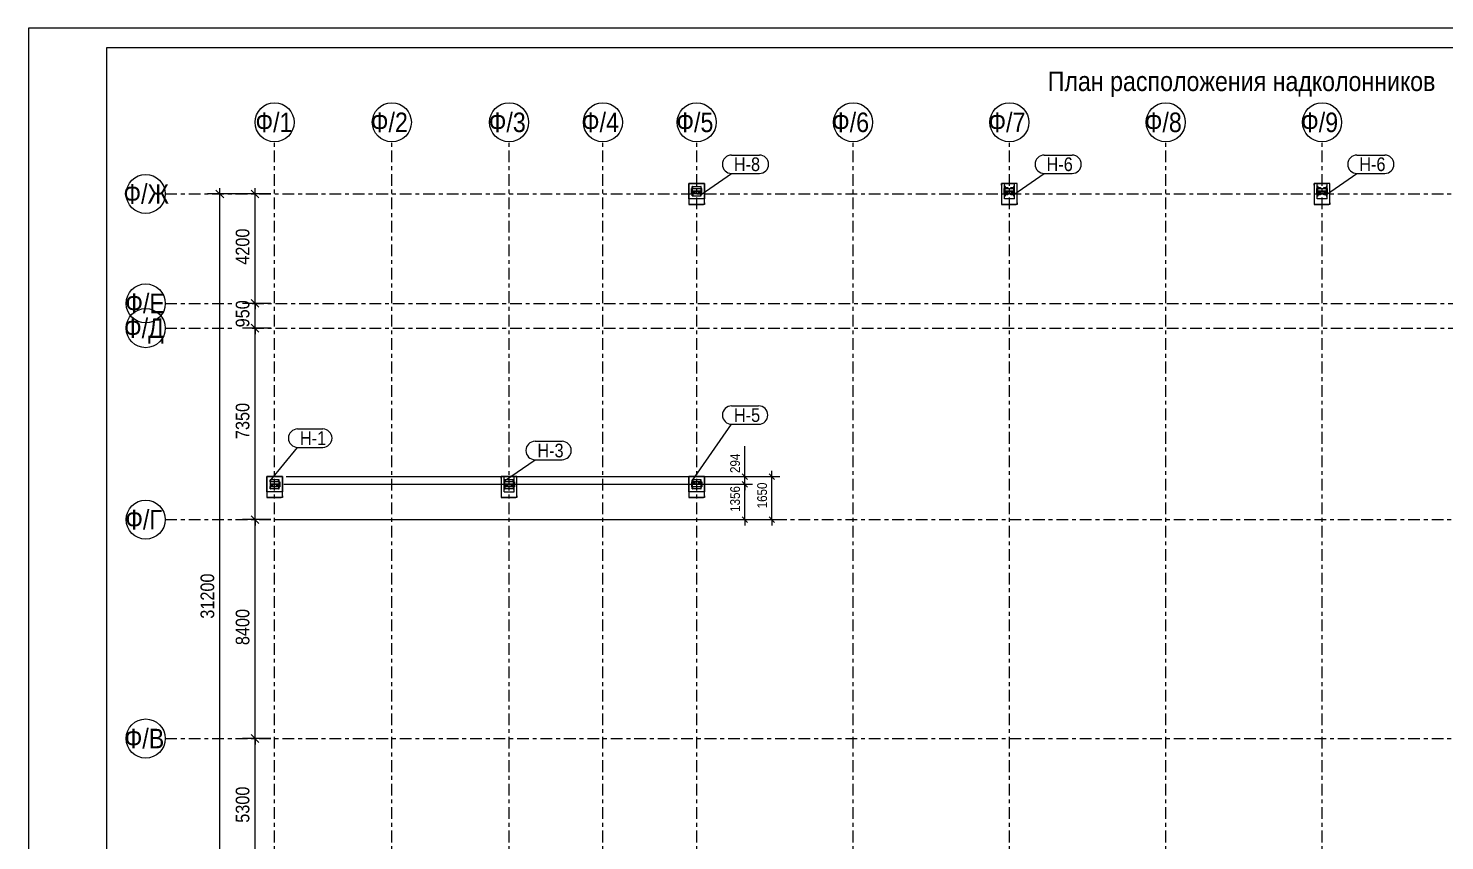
# Model space of a CAD drawing. Header units: millimetres. Extents: x -63 to 531, y -170 to 250.
# Drawn here: x -63 to 299.4, y 42.5 to 250.4 of the extents above; entities that cross this region are included whole.
import ezdxf

# ---------------------------------------------------------------- set-up
doc = ezdxf.new("R2010")
doc.units = ezdxf.units.MM
doc.linetypes.add('XKITLINE00', pattern=[0])
doc.linetypes.add('XKITLINE03', pattern=[6, 3, -1, 1, -1])
for name, color, linetype, lineweight in [('DrawingSheet', 5, 'Continuous', 0), ('OtherObjectType', 1, 'Continuous', 0), ('Part', 2, 'Continuous', 0), ('PartMark', 3, 'Continuous', 0), ('ReferenceModel', 1, 'Continuous', 0), ('S-GRID', 1, 'Continuous', 0), ('Z-DIMENSIONS', 1, 'Continuous', 0)]:
    doc.layers.add(name, color=color, linetype=linetype, lineweight=lineweight)
doc.styles.add('GOST type A', font='ARIAL.TTF')

msp = doc.modelspace()

# ---------------------------------------------------------------- linework, layer by layer
at = {"layer": 'DrawingSheet', "linetype": 'XKITLINE00', "lineweight": 0}
for p, q in [((531, 250.38), (-63, 250.38)), ((-63, 250.38), (-63, -169.62)), ((526, 245.38), (-43, 245.38)), ((-43, 245.38), (-43, -164.62))]:
    msp.add_line(p, q, dxfattribs=at)
at = {"layer": 'Part', "linetype": 'XKITLINE00', "lineweight": 0}
for p, q in [((106, 206.75), (106, 210.67)), ((106, 210.67), (110, 210.67)), ((110, 210.67), (110, 206.75)), ((186.73, 209.37), (186.73, 210.67)), ((186.73, 210.67), (189.27, 210.67)), ((189.27, 209.37), (189.27, 210.67)), ((266.73, 209.37), (266.73, 210.67)), ((266.73, 210.67), (269.27, 210.67)), ((269.27, 209.37), (269.27, 210.67)), ((110, 206.75), (106, 206.75)), ((106.66, 209.37), (106.86, 209.37)), ((106.66, 208.04), (106.66, 209.37)), ((106.86, 208.04), (106.66, 208.04)), ((106.96, 209.87), (106.86, 209.87)), ((106.86, 209.31), (106.86, 209.87)), ((109.14, 209.31), (106.86, 209.31)), ((106.86, 209.31), (106.86, 208.11)), ((106.86, 207.55), (106.86, 208.11)), ((106.86, 208.11), (109.14, 208.11)), ((106.86, 207.55), (106.96, 207.55)), ((106.93, 208.65), (106.93, 208.76)), ((106.93, 208.76), (109.07, 208.76)), ((106.93, 208.65), (109.07, 208.65)), ((106.96, 209.31), (106.96, 209.87)), ((106.96, 207.55), (106.96, 208.11)), ((106.97, 209.31), (106.97, 209.87)), ((106.97, 209.87), (109.03, 209.87)), ((106.97, 208.11), (106.97, 207.55)), ((106.97, 207.55), (109.03, 207.55)), ((107.17, 208.47), (107.5, 208.47)), ((107.17, 208.14), (107.17, 208.47)), ((107.5, 208.14), (107.17, 208.14)), ((107.5, 208.47), (107.5, 208.14)), ((108.5, 208.47), (108.83, 208.47)), ((108.5, 208.14), (108.5, 208.47)), ((108.83, 208.14), (108.5, 208.14)), ((108.83, 208.47), (108.83, 208.14)), ((109.03, 209.87), (109.03, 209.31)), ((109.03, 207.55), (109.03, 208.11)), ((109.14, 209.87), (109.04, 209.87)), ((109.04, 209.87), (109.04, 209.31)), ((109.04, 208.11), (109.04, 207.55)), ((109.04, 207.55), (109.14, 207.55)), ((109.07, 208.65), (109.07, 208.76)), ((109.14, 209.31), (109.14, 209.87)), ((109.34, 209.37), (109.14, 209.37)), ((109.14, 208.11), (109.14, 209.31)), ((109.14, 207.55), (109.14, 208.11)), ((109.14, 208.04), (109.34, 208.04)), ((109.34, 208.04), (109.34, 209.37)), ((186.66, 209.37), (186.86, 209.37)), ((186.66, 208.04), (186.66, 209.37)), ((186.86, 208.04), (186.66, 208.04)), ((186.73, 206.75), (186.73, 208.04)), ((189.27, 206.75), (186.73, 206.75)), ((186.96, 209.87), (186.86, 209.87)), ((186.86, 209.31), (186.86, 209.87)), ((189.14, 209.31), (186.86, 209.31)), ((186.86, 209.31), (186.86, 208.11)), ((186.86, 207.55), (186.86, 208.11)), ((186.86, 208.11), (189.14, 208.11)), ((186.86, 207.55), (186.96, 207.55)), ((186.93, 208.65), (186.93, 208.76)), ((186.93, 208.76), (189.07, 208.76)), ((186.93, 208.65), (189.07, 208.65)), ((186.96, 209.31), (186.96, 209.87)), ((186.96, 207.55), (186.96, 208.11)), ((187.07, 209.64), (187.6, 209.64)), ((187.07, 209.31), (187.07, 209.64)), ((187.07, 207.77), (187.07, 208.11)), ((187.6, 207.77), (187.07, 207.77)), ((187.17, 208.47), (187.5, 208.47)), ((187.17, 208.14), (187.17, 208.47)), ((187.5, 208.14), (187.17, 208.14)), ((187.5, 208.47), (187.5, 208.14)), ((187.6, 209.64), (187.6, 209.31)), ((187.6, 208.11), (187.6, 207.77)), ((188.4, 209.64), (188.93, 209.64)), ((188.4, 209.31), (188.4, 209.64)), ((188.4, 207.77), (188.4, 208.11)), ((188.93, 207.77), (188.4, 207.77)), ((188.5, 208.47), (188.83, 208.47)), ((188.5, 208.14), (188.5, 208.47)), ((188.83, 208.14), (188.5, 208.14)), ((188.83, 208.47), (188.83, 208.14)), ((188.93, 209.64), (188.93, 209.31)), ((188.93, 208.11), (188.93, 207.77)), ((189.14, 209.87), (189.04, 209.87)), ((189.04, 209.87), (189.04, 209.31)), ((189.04, 208.11), (189.04, 207.55)), ((189.04, 207.55), (189.14, 207.55)), ((189.07, 208.65), (189.07, 208.76)), ((189.14, 209.31), (189.14, 209.87)), ((189.34, 209.37), (189.14, 209.37)), ((189.14, 208.11), (189.14, 209.31)), ((189.14, 207.55), (189.14, 208.11)), ((189.14, 208.04), (189.34, 208.04)), ((189.27, 206.75), (189.27, 208.04)), ((189.34, 208.04), (189.34, 209.37)), ((266.66, 209.37), (266.86, 209.37)), ((266.66, 208.04), (266.66, 209.37)), ((266.86, 208.04), (266.66, 208.04)), ((266.73, 206.75), (266.73, 208.04)), ((269.27, 206.75), (266.73, 206.75)), ((266.96, 209.87), (266.86, 209.87)), ((266.86, 209.31), (266.86, 209.87)), ((269.14, 209.31), (266.86, 209.31)), ((266.86, 209.31), (266.86, 208.11)), ((266.86, 207.55), (266.86, 208.11)), ((266.86, 208.11), (269.14, 208.11)), ((266.86, 207.55), (266.96, 207.55)), ((266.93, 208.65), (266.93, 208.76)), ((266.93, 208.76), (269.07, 208.76)), ((266.93, 208.65), (269.07, 208.65)), ((266.96, 209.31), (266.96, 209.87)), ((266.96, 207.55), (266.96, 208.11)), ((267.07, 209.64), (267.6, 209.64)), ((267.07, 209.31), (267.07, 209.64)), ((267.07, 207.77), (267.07, 208.11)), ((267.6, 207.77), (267.07, 207.77)), ((267.17, 208.47), (267.5, 208.47)), ((267.17, 208.14), (267.17, 208.47)), ((267.5, 208.14), (267.17, 208.14)), ((267.5, 208.47), (267.5, 208.14)), ((267.6, 209.64), (267.6, 209.31)), ((267.6, 208.11), (267.6, 207.77)), ((268.4, 209.64), (268.93, 209.64)), ((268.4, 209.31), (268.4, 209.64)), ((268.4, 207.77), (268.4, 208.11)), ((268.93, 207.77), (268.4, 207.77)), ((268.5, 208.47), (268.83, 208.47)), ((268.5, 208.14), (268.5, 208.47)), ((268.83, 208.14), (268.5, 208.14)), ((268.83, 208.47), (268.83, 208.14)), ((268.93, 209.64), (268.93, 209.31)), ((268.93, 208.11), (268.93, 207.77)), ((269.14, 209.87), (269.04, 209.87)), ((269.04, 209.87), (269.04, 209.31)), ((269.04, 208.11), (269.04, 207.55)), ((269.04, 207.55), (269.14, 207.55)), ((269.07, 208.65), (269.07, 208.76)), ((269.14, 209.31), (269.14, 209.87)), ((269.34, 209.37), (269.14, 209.37)), ((269.14, 208.11), (269.14, 209.31)), ((269.14, 207.55), (269.14, 208.11)), ((269.14, 208.04), (269.34, 208.04)), ((269.27, 206.75), (269.27, 208.04)), ((269.34, 208.04), (269.34, 209.37)), ((-2, 131.75), (-2, 135.67)), ((-2, 135.67), (2, 135.67)), ((-1.04, 134.87), (-1.14, 134.87)), ((-1.14, 134.31), (-1.14, 134.87)), ((1.14, 134.31), (-1.14, 134.31)), ((-1.14, 134.31), (-1.14, 133.11)), ((-1.04, 134.31), (-1.04, 134.87)), ((1.03, 134.87), (-1.03, 134.87)), ((-1.03, 134.87), (-1.03, 134.31)), ((1.03, 134.31), (1.03, 134.87)), ((1.14, 134.87), (1.04, 134.87)), ((1.04, 134.87), (1.04, 134.31)), ((1.14, 134.31), (1.14, 134.87)), ((1.14, 134.37), (1.34, 134.37)), ((1.14, 133.11), (1.14, 134.31)), ((1.34, 134.37), (1.34, 133.04)), ((2, 135.67), (2, 131.75)), ((58.66, 134.37), (58.66, 133.04)), ((58.66, 134.37), (58.86, 134.37)), ((58.73, 134.37), (58.73, 135.67)), ((58.73, 135.67), (61.27, 135.67)), ((58.96, 134.87), (58.86, 134.87)), ((58.86, 134.31), (58.86, 134.87)), ((61.14, 134.31), (58.86, 134.31)), ((58.86, 134.31), (58.86, 133.11)), ((58.96, 134.31), (58.96, 134.87)), ((61.03, 134.87), (58.97, 134.87)), ((58.97, 134.87), (58.97, 134.31)), ((61.03, 134.31), (61.03, 134.87)), ((61.14, 134.87), (61.04, 134.87)), ((61.04, 134.87), (61.04, 134.31)), ((61.14, 134.31), (61.14, 134.87)), ((61.14, 134.37), (61.34, 134.37)), ((61.14, 133.11), (61.14, 134.31)), ((61.27, 134.37), (61.27, 135.67)), ((61.34, 134.37), (61.34, 133.04)), ((106, 131.75), (106, 135.67)), ((106, 135.67), (110, 135.67)), ((106.66, 134.37), (106.66, 133.04)), ((106.66, 134.37), (106.86, 134.37)), ((106.96, 134.87), (106.86, 134.87)), ((106.86, 134.31), (106.86, 134.87)), ((109.14, 134.31), (106.86, 134.31)), ((106.86, 134.31), (106.86, 133.11)), ((106.96, 134.31), (106.96, 134.87)), ((109.03, 134.87), (106.97, 134.87)), ((106.97, 134.87), (106.97, 134.31)), ((107.17, 133.94), (107.17, 134.27)), ((107.17, 134.27), (107.5, 134.27)), ((107.5, 134.27), (107.5, 133.94)), ((108.5, 133.94), (108.5, 134.27)), ((108.5, 134.27), (108.83, 134.27)), ((108.83, 134.27), (108.83, 133.94)), ((109.03, 134.31), (109.03, 134.87)), ((109.14, 134.87), (109.04, 134.87)), ((109.04, 134.87), (109.04, 134.31)), ((109.14, 134.31), (109.14, 134.87)), ((109.14, 134.37), (109.34, 134.37)), ((109.14, 133.11), (109.14, 134.31)), ((109.34, 134.37), (109.34, 133.04)), ((110, 135.67), (110, 131.75)), ((2, 131.75), (-2, 131.75)), ((-1.14, 133.11), (1.14, 133.11)), ((-1.14, 132.55), (-1.14, 133.11)), ((-1.14, 132.55), (-1.04, 132.55)), ((1.07, 133.76), (-1.07, 133.76)), ((-1.07, 133.76), (-1.07, 133.65)), ((1.07, 133.65), (-1.07, 133.65)), ((-1.04, 132.55), (-1.04, 133.11)), ((-1.03, 132.55), (-1.03, 133.11)), ((1.03, 132.55), (-1.03, 132.55)), ((-0.83, 133.14), (-0.83, 133.47)), ((-0.83, 133.47), (-0.5, 133.47)), ((-0.5, 133.14), (-0.83, 133.14)), ((-0.5, 133.47), (-0.5, 133.14)), ((0.5, 133.14), (0.5, 133.47)), ((0.5, 133.47), (0.83, 133.47)), ((0.83, 133.14), (0.5, 133.14)), ((0.83, 133.47), (0.83, 133.14)), ((1.03, 133.11), (1.03, 132.55)), ((1.04, 133.11), (1.04, 132.55)), ((1.04, 132.55), (1.14, 132.55)), ((1.07, 133.76), (1.07, 133.65)), ((1.14, 132.55), (1.14, 133.11)), ((1.14, 133.04), (1.34, 133.04)), ((58.66, 133.04), (58.86, 133.04)), ((58.73, 131.75), (58.73, 133.04)), ((58.73, 131.75), (61.27, 131.75)), ((58.86, 132.55), (58.86, 133.11)), ((58.86, 133.11), (61.14, 133.11)), ((58.86, 132.55), (58.96, 132.55)), ((61.07, 133.76), (58.93, 133.76)), ((58.93, 133.76), (58.93, 133.65)), ((61.07, 133.65), (58.93, 133.65)), ((58.96, 132.55), (58.96, 133.11)), ((58.97, 132.55), (58.97, 133.11)), ((61.03, 132.55), (58.97, 132.55)), ((59.17, 133.14), (59.17, 133.47)), ((59.17, 133.47), (59.5, 133.47)), ((59.5, 133.14), (59.17, 133.14)), ((59.5, 133.47), (59.5, 133.14)), ((60.5, 133.14), (60.5, 133.47)), ((60.5, 133.47), (60.83, 133.47)), ((60.83, 133.14), (60.5, 133.14)), ((60.83, 133.47), (60.83, 133.14)), ((61.03, 133.11), (61.03, 132.55)), ((61.04, 133.11), (61.04, 132.55)), ((61.04, 132.55), (61.14, 132.55)), ((61.07, 133.76), (61.07, 133.65)), ((61.14, 132.55), (61.14, 133.11)), ((61.14, 133.04), (61.34, 133.04)), ((61.27, 131.75), (61.27, 133.04)), ((110, 131.75), (106, 131.75)), ((106.66, 133.04), (106.86, 133.04)), ((106.86, 132.55), (106.86, 133.11)), ((106.86, 133.11), (109.14, 133.11)), ((106.86, 132.55), (106.96, 132.55)), ((109.07, 133.76), (106.93, 133.76)), ((106.93, 133.76), (106.93, 133.65)), ((109.07, 133.65), (106.93, 133.65)), ((106.96, 132.55), (106.96, 133.11)), ((106.97, 132.55), (106.97, 133.11)), ((109.03, 132.55), (106.97, 132.55)), ((107.5, 133.94), (107.17, 133.94)), ((108.83, 133.94), (108.5, 133.94)), ((109.03, 133.11), (109.03, 132.55)), ((109.04, 133.11), (109.04, 132.55)), ((109.04, 132.55), (109.14, 132.55)), ((109.07, 133.76), (109.07, 133.65)), ((109.14, 132.55), (109.14, 133.11)), ((109.14, 133.04), (109.34, 133.04))]:
    msp.add_line(p, q, dxfattribs=at)
at = {"layer": 'PartMark', "linetype": 'XKITLINE00', "lineweight": 0}
for p, q in [((116.91, 217.96), (124.04, 217.96)), ((196.91, 217.96), (204.04, 217.96)), ((276.91, 217.96), (284.04, 217.96)), ((109.14, 207.83), (116.91, 213.26)), ((116.91, 213.26), (124.04, 213.26)), ((189.14, 207.83), (196.91, 213.26)), ((196.91, 213.26), (204.04, 213.26)), ((269.14, 207.83), (276.91, 213.26)), ((276.91, 213.26), (284.04, 213.26)), ((116.93, 153.77), (123.84, 153.77)), ((106.86, 134.59), (116.93, 149.07)), ((116.93, 149.07), (123.84, 149.07)), ((5.89, 147.87), (12.34, 147.87)), ((-1.14, 134.59), (5.89, 143.17)), ((5.89, 143.17), (12.34, 143.17)), ((66.64, 144.71), (73.55, 144.71)), ((58.86, 134.59), (66.64, 140.01)), ((66.64, 140.01), (73.55, 140.01))]:
    msp.add_line(p, q, dxfattribs=at)
for centre, start, end in [((116.91, 215.61), 90, 270), ((124.04, 215.61), 270, 90), ((196.91, 215.61), 90, 270), ((204.04, 215.61), 270, 90), ((276.91, 215.61), 90, 270), ((284.04, 215.61), 270, 90), ((116.93, 151.42), 90, 270), ((123.84, 151.42), 270, 90), ((5.89, 145.52), 90, 270), ((12.34, 145.52), 270, 90), ((66.64, 142.36), 90, 270), ((73.55, 142.36), 270, 90)]:
    msp.add_arc(centre, 2.35, start, end, dxfattribs=at)
at = {"layer": 'ReferenceModel', "linetype": 'XKITLINE00', "lineweight": 0}
for p, q in [((110, 210.67), (106, 210.67)), ((106, 210.67), (106, 210.67)), ((106, 210.67), (106, 205.33)), ((106.3, 210.67), (106, 210.67)), ((106, 210.67), (106, 210.27)), ((106, 210.67), (106.3, 210.67)), ((106, 210.27), (106, 210.67)), ((106, 210.27), (106, 205.33)), ((110, 210.67), (106.3, 210.67)), ((110, 205.33), (110, 210.67)), ((110, 210.67), (110, 210.67)), ((110, 205.73), (110, 210.67)), ((190, 210.67), (186, 210.67)), ((186, 210.67), (186, 210.67)), ((186, 210.67), (186, 205.33)), ((186.3, 210.67), (186, 210.67)), ((186, 210.67), (186, 210.27)), ((186, 210.67), (186.3, 210.67)), ((186, 210.27), (186, 210.67)), ((186, 210.27), (186, 205.33)), ((190, 210.67), (186.3, 210.67)), ((190, 205.33), (190, 210.67)), ((190, 210.67), (190, 210.67)), ((190, 205.73), (190, 210.67)), ((270, 210.67), (266, 210.67)), ((266, 210.67), (266, 210.67)), ((266, 210.67), (266, 205.33)), ((266.3, 210.67), (266, 210.67)), ((266, 210.67), (266, 210.27)), ((266, 210.67), (266.3, 210.67)), ((266, 210.27), (266, 210.67)), ((266, 210.27), (266, 205.33)), ((270, 210.67), (266.3, 210.67)), ((270, 205.33), (270, 210.67)), ((270, 210.67), (270, 210.67)), ((270, 205.73), (270, 210.67)), ((110, 205.33), (106, 205.33)), ((106, 205.33), (106, 205.33)), ((106, 205.33), (109.7, 205.33)), ((110, 205.33), (109.7, 205.33)), ((110, 205.33), (109.7, 205.33)), ((110, 205.33), (110, 205.73)), ((110, 205.73), (110, 205.33)), ((110, 205.33), (110, 205.33)), ((190, 205.33), (186, 205.33)), ((186, 205.33), (186, 205.33)), ((186, 205.33), (189.7, 205.33)), ((190, 205.33), (189.7, 205.33)), ((190, 205.33), (189.7, 205.33)), ((190, 205.33), (190, 205.73)), ((190, 205.73), (190, 205.33)), ((190, 205.33), (190, 205.33)), ((270, 205.33), (266, 205.33)), ((266, 205.33), (266, 205.33)), ((266, 205.33), (269.7, 205.33)), ((270, 205.33), (269.7, 205.33)), ((270, 205.33), (269.7, 205.33)), ((270, 205.33), (270, 205.73)), ((270, 205.73), (270, 205.33)), ((270, 205.33), (270, 205.33)), ((2, 135.67), (-2, 135.67)), ((-2, 135.67), (-2, 135.67)), ((-2, 135.67), (-2, 130.33)), ((-1.7, 135.67), (-2, 135.67)), ((-2, 135.67), (-2, 135.27)), ((-2, 135.67), (-1.7, 135.67)), ((-2, 135.27), (-2, 135.67)), ((-2, 135.27), (-2, 130.33)), ((2, 135.67), (-1.7, 135.67)), ((2, 130.33), (2, 135.67)), ((2, 135.67), (2, 135.67)), ((2, 130.73), (2, 135.67)), ((62, 135.67), (58, 135.67)), ((58, 135.67), (58, 135.67)), ((58, 135.67), (58, 130.33)), ((58.3, 135.67), (58, 135.67)), ((58, 135.67), (58, 135.27)), ((58, 135.67), (58.3, 135.67)), ((58, 135.27), (58, 135.67)), ((58, 135.27), (58, 130.33)), ((62, 135.67), (58.3, 135.67)), ((62, 130.33), (62, 135.67)), ((62, 135.67), (62, 135.67)), ((62, 130.73), (62, 135.67)), ((110, 135.67), (106, 135.67)), ((106, 135.67), (106, 135.67)), ((106, 135.67), (106, 130.33)), ((106.3, 135.67), (106, 135.67)), ((106, 135.67), (106, 135.27)), ((106, 135.67), (106.3, 135.67)), ((106, 135.27), (106, 135.67)), ((106, 135.27), (106, 130.33)), ((110, 135.67), (106.3, 135.67)), ((110, 130.33), (110, 135.67)), ((110, 135.67), (110, 135.67)), ((110, 130.73), (110, 135.67)), ((2, 130.33), (2, 130.73)), ((2, 130.73), (2, 130.33)), ((62, 130.33), (62, 130.73)), ((62, 130.73), (62, 130.33)), ((110, 130.33), (110, 130.73)), ((110, 130.73), (110, 130.33)), ((2, 130.33), (-2, 130.33)), ((-2, 130.33), (-2, 130.33)), ((-2, 130.33), (1.7, 130.33)), ((2, 130.33), (1.7, 130.33)), ((2, 130.33), (1.7, 130.33)), ((2, 130.33), (2, 130.33)), ((62, 130.33), (58, 130.33)), ((58, 130.33), (58, 130.33)), ((58, 130.33), (61.7, 130.33)), ((62, 130.33), (61.7, 130.33)), ((62, 130.33), (61.7, 130.33)), ((62, 130.33), (62, 130.33)), ((110, 130.33), (106, 130.33)), ((106, 130.33), (106, 130.33)), ((106, 130.33), (109.7, 130.33)), ((110, 130.33), (109.7, 130.33)), ((110, 130.33), (109.7, 130.33)), ((110, 130.33), (110, 130.33))]:
    msp.add_line(p, q, dxfattribs=at)
at = {"layer": 'S-GRID', "linetype": 'XKITLINE03', "lineweight": 0}
for p, q in [((0, -29.9), (0, 221.33)), ((30, -29.9), (30, 221.33)), ((60, -29.9), (60, 221.33)), ((84, -29.9), (84, 221.33)), ((108, -29.9), (108, 221.33)), ((148, -29.9), (148, 221.33)), ((188, -29.9), (188, 221.33)), ((228, -29.9), (228, 221.33)), ((268, -29.9), (268, 221.33)), ((-27.97, 208), (504.13, 208)), ((-27.97, 180), (-10.65, 180)), ((-5.75, 180), (504.13, 180)), ((-27.97, 173.67), (-10.65, 173.67)), ((-5.75, 173.67), (504.13, 173.67)), ((-27.97, 124.67), (504.13, 124.67)), ((-27.97, 68.67), (504.13, 68.67))]:
    msp.add_line(p, q, dxfattribs=at)
at = {"layer": 'S-GRID', "linetype": 'XKITLINE00', "lineweight": 0}
for centre in [(0, 226.33), (30, 226.33), (60, 226.33), (84, 226.33), (108, 226.33), (148, 226.33), (188, 226.33), (228, 226.33), (268, 226.33), (-32.97, 208), (-32.97, 180), (-32.97, 173.67), (-32.97, 124.67), (-32.97, 68.67)]:
    msp.add_circle(centre, 5, dxfattribs=at)
at = {"layer": 'Z-DIMENSIONS', "linetype": 'XKITLINE00', "lineweight": 0}
for p, q in [((-1, 208), (-17.2, 208)), ((-14.99, 208.99), (-13.01, 207.01)), ((-14, 208), (-14, 209.5)), ((-14, 0), (-14, 208)), ((-1, 208), (-8.2, 208)), ((-5.99, 208.99), (-4.01, 207.01)), ((-5, 208), (-5, 209.5)), ((-5, 180), (-5, 208)), ((-5, 180), (-5, 181.5)), ((-1, 180), (-8.2, 180)), ((-5.99, 180.99), (-4.01, 179.01)), ((-5.99, 180.99), (-4.01, 179.01)), ((-1, 180), (-5.75, 180)), ((-5, 173.67), (-5, 180)), ((-5, 180), (-5, 178.5)), ((-5.99, 174.66), (-4.01, 172.68)), ((-5.75, 174.42), (-4.01, 172.68)), ((-5, 173.67), (-5, 175.17)), ((-1, 173.67), (-8.2, 173.67)), ((-1, 173.67), (-5.75, 173.67)), ((-5, 124.67), (-5, 173.67)), ((-5, 173.67), (-5, 172.17)), ((120.31, 135.67), (120.31, 143.44)), ((120.31, 135.67), (120.31, 141.94)), ((3, 135.67), (122.31, 135.67)), ((3, 135.67), (129.22, 135.67)), ((119.6, 136.37), (121.01, 134.96)), ((119.6, 134.41), (121.01, 133)), ((119.6, 134.41), (121.01, 133)), ((120.31, 133.71), (120.31, 135.67)), ((120.31, 133.71), (120.31, 135.21)), ((126.51, 136.37), (127.93, 134.96)), ((127.22, 135.67), (127.22, 137.17)), ((127.22, 124.67), (127.22, 135.67)), ((2.34, 133.71), (122.31, 133.71)), ((2.34, 133.71), (122.31, 133.71)), ((120.31, 124.67), (120.31, 133.71)), ((120.31, 133.71), (120.31, 132.21)), ((-1, 124.67), (-8.2, 124.67)), ((-1, 124.67), (-8.2, 124.67)), ((-5.99, 125.66), (-4.01, 123.68)), ((-5.99, 125.66), (-4.01, 123.68)), ((-5, 124.67), (-5, 126.17)), ((-5, 68.67), (-5, 124.67)), ((-5, 124.67), (-5, 123.17)), ((1, 124.67), (122.31, 124.67)), ((1, 124.67), (129.22, 124.67)), ((119.6, 125.37), (121.01, 123.96)), ((120.31, 124.67), (120.31, 123.17)), ((126.51, 125.37), (127.93, 123.96)), ((127.22, 124.67), (127.22, 123.17)), ((-5.99, 69.66), (-4.01, 67.68)), ((-5.99, 69.66), (-4.01, 67.68)), ((-5, 68.67), (-5, 70.17)), ((-1, 68.67), (-8.2, 68.67)), ((-1, 68.67), (-8.2, 68.67)), ((-5, 33.33), (-5, 68.67)), ((-5, 68.67), (-5, 67.17))]:
    msp.add_line(p, q, dxfattribs=at)
at = {"layer": 'Z-DIMENSIONS'}
for p in [(-14, 208), (-5, 208), (-5, 180), (-5, 180), (-5, 173.67), (-5, 173.67), (120.31, 135.67), (127.22, 135.67), (120.31, 133.71), (120.31, 133.71), (-5, 124.67), (-5, 124.67), (120.31, 124.67), (127.22, 124.67), (-5, 68.67), (-5, 68.67)]:
    msp.add_point(p, dxfattribs=at)

# ---------------------------------------------------------------- texts
at = {"layer": 'OtherObjectType', "style": 'GOST type A', "width": 0.85}
msp.add_text('План расположения надколонников', height=5, dxfattribs=at).set_placement((197.8, 234.33))
at = {"layer": 'PartMark', "style": 'GOST type A', "width": 0.85}
for s, p in [('Н-8', (117.51, 213.86)), ('Н-6', (197.51, 213.86)), ('Н-6', (277.51, 213.86)), ('Н-5', (117.53, 149.67)), ('Н-1', (6.49, 143.77)), ('Н-3', (67.24, 140.61))]:
    msp.add_text(s, height=3.5, dxfattribs=at).set_placement(p)
at = {"layer": 'S-GRID', "style": 'GOST type A', "width": 0.85}
for s, p in [('Ф/1', (-4.89, 223.83)), ('Ф/2', (24.63, 223.83)), ('Ф/3', (54.79, 223.83)), ('Ф/4', (78.63, 223.83)), ('Ф/5', (102.79, 223.83)), ('Ф/6', (142.63, 223.83)), ('Ф/7', (182.63, 223.83)), ('Ф/8', (222.63, 223.83)), ('Ф/9', (262.63, 223.83)), ('Ф/Ж', (-38.67, 205.5)), ('Ф/Е', (-38.19, 177.5)), ('Ф/Д', (-38.51, 171.17)), ('Ф/Г', (-38.19, 122.17)), ('Ф/В', (-38.35, 66.17))]:
    msp.add_text(s, height=5, dxfattribs=at).set_placement(p)
at = {"layer": 'Z-DIMENSIONS', "style": 'GOST type A', "width": 0.85}
for s, height, p in [('4200', 3.5, (-6.45, 189.9)), ('950', 3.5, (-6.45, 173.87)), ('7350', 3.5, (-6.45, 145.29)), ('294', 2.5, (119.06, 136.6)), ('1356', 2.5, (119.06, 126.66)), ('1650', 2.5, (125.97, 127.56)), ('31200', 3.5, (-15.45, 99.33)), ('8400', 3.5, (-6.45, 92.57)), ('5300', 3.5, (-6.45, 47.12))]:
    msp.add_text(s, height=height, rotation=90.0002, dxfattribs=at).set_placement(p)

doc.saveas('drawing.dxf')
